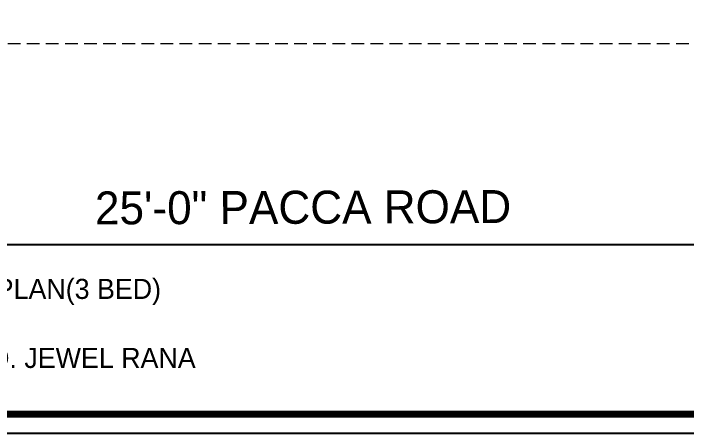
# Model space of a CAD drawing. Header units: inches. Extents: x 23587 to 409338, y -226199 to -75910.
# Drawn here: x 395036.6 to 395440.1, y -212322.8 to -212071.5 of the extents above; entities that cross this region are included whole.
import ezdxf

# ---------------------------------------------------------------- set-up
doc = ezdxf.new("R2010")
doc.units = ezdxf.units.IN
doc.header["$LTSCALE"] = 25.4
doc.header["$MEASUREMENT"] = 0
doc.linetypes.add('DASHED', pattern=[0.75, 0.5, -0.25])
doc.layers.add('Fresh air fan', color=250, linetype='Continuous', lineweight=0)
doc.layers.add('Text.', color=7, linetype='Continuous', lineweight=13)
doc.styles.add('2', font='ARIALN.TTF')
doc.styles.add('style3', font='TCCM____.TTF')

msp = doc.modelspace()

# ---------------------------------------------------------------- linework, layer by layer
at = {"layer": 'Fresh air fan', "color": 140, "linetype": 'DASHED', "lineweight": 5, "ltscale": 0.6}
msp.add_line((395806.64, -212089.63), (394708.64, -212089.63), dxfattribs=at)
at = {"layer": 'Fresh air fan', "color": 8, "lineweight": 25, "ltscale": 0.09}
msp.add_line((394445.38, -212209.63), (395756.64, -212209.63), dxfattribs=at)
at = {"layer": 'Fresh air fan', "color": 250, "lineweight": 25, "ltscale": 0.09}
for points in [[(394431.38, -211322.32), (395993.89, -211322.32), (395993.89, -212322.8), (394431.38, -212322.8)], [(394441.38, -211332.32), (395983.89, -211332.32), (395983.89, -212312.8), (394441.38, -212312.8)], [(394442.38, -211333.32), (395982.89, -211333.32), (395982.89, -212311.8), (394442.38, -212311.8)], [(394443.38, -211334.32), (395981.89, -211334.32), (395981.89, -212310.8), (394443.38, -212310.8)], [(394444.38, -211335.32), (395980.89, -211335.32), (395980.89, -212309.8), (394444.38, -212309.8)]]:
    msp.add_lwpolyline(points, close=True, dxfattribs=at)

# ---------------------------------------------------------------- texts
at = {"layer": 'Fresh air fan', "color": 250, "lineweight": 25, "ltscale": 0.09, "char_height": 12, "attachment_point": 1, "style": '2'}
for s, width, insert in [('\\A1;{\\fCentury Gothic|b0|i0|c0|p34;FIRST FLOOR-ELEVEN FLOOR PLAN(3 BED)\\PSCALE:\\H0.7x;\\S1/16;\\H1.4286x;"=1\'-0"}', 323.8084, (394787.05, -212230.28)), ('\\A1;{\\fCentury Gothic|b0|i0|c0|p34;PROJECT DESIGNER: ARCHITECT : MD. JEWEL RANA\\PPLOT SIZE : 7 KATHA}', 411.3209, (394732.02, -212271.59))]:
    msp.add_mtext_dynamic_manual_height_columns(s, width=width, gutter_width=0.5, heights=[0], dxfattribs=dict(at, insert=insert))
at = {"layer": 'Text.', "color": 254, "insert": (395085.38, -212177.99), "char_height": 19.7437, "width": 1405.4043, "attachment_point": 1, "rotation": 0.2022, "style": 'style3'}
msp.add_mtext('{\\C7;25\'-0" PACCA ROAD}', dxfattribs=at)

doc.saveas('drawing.dxf')
